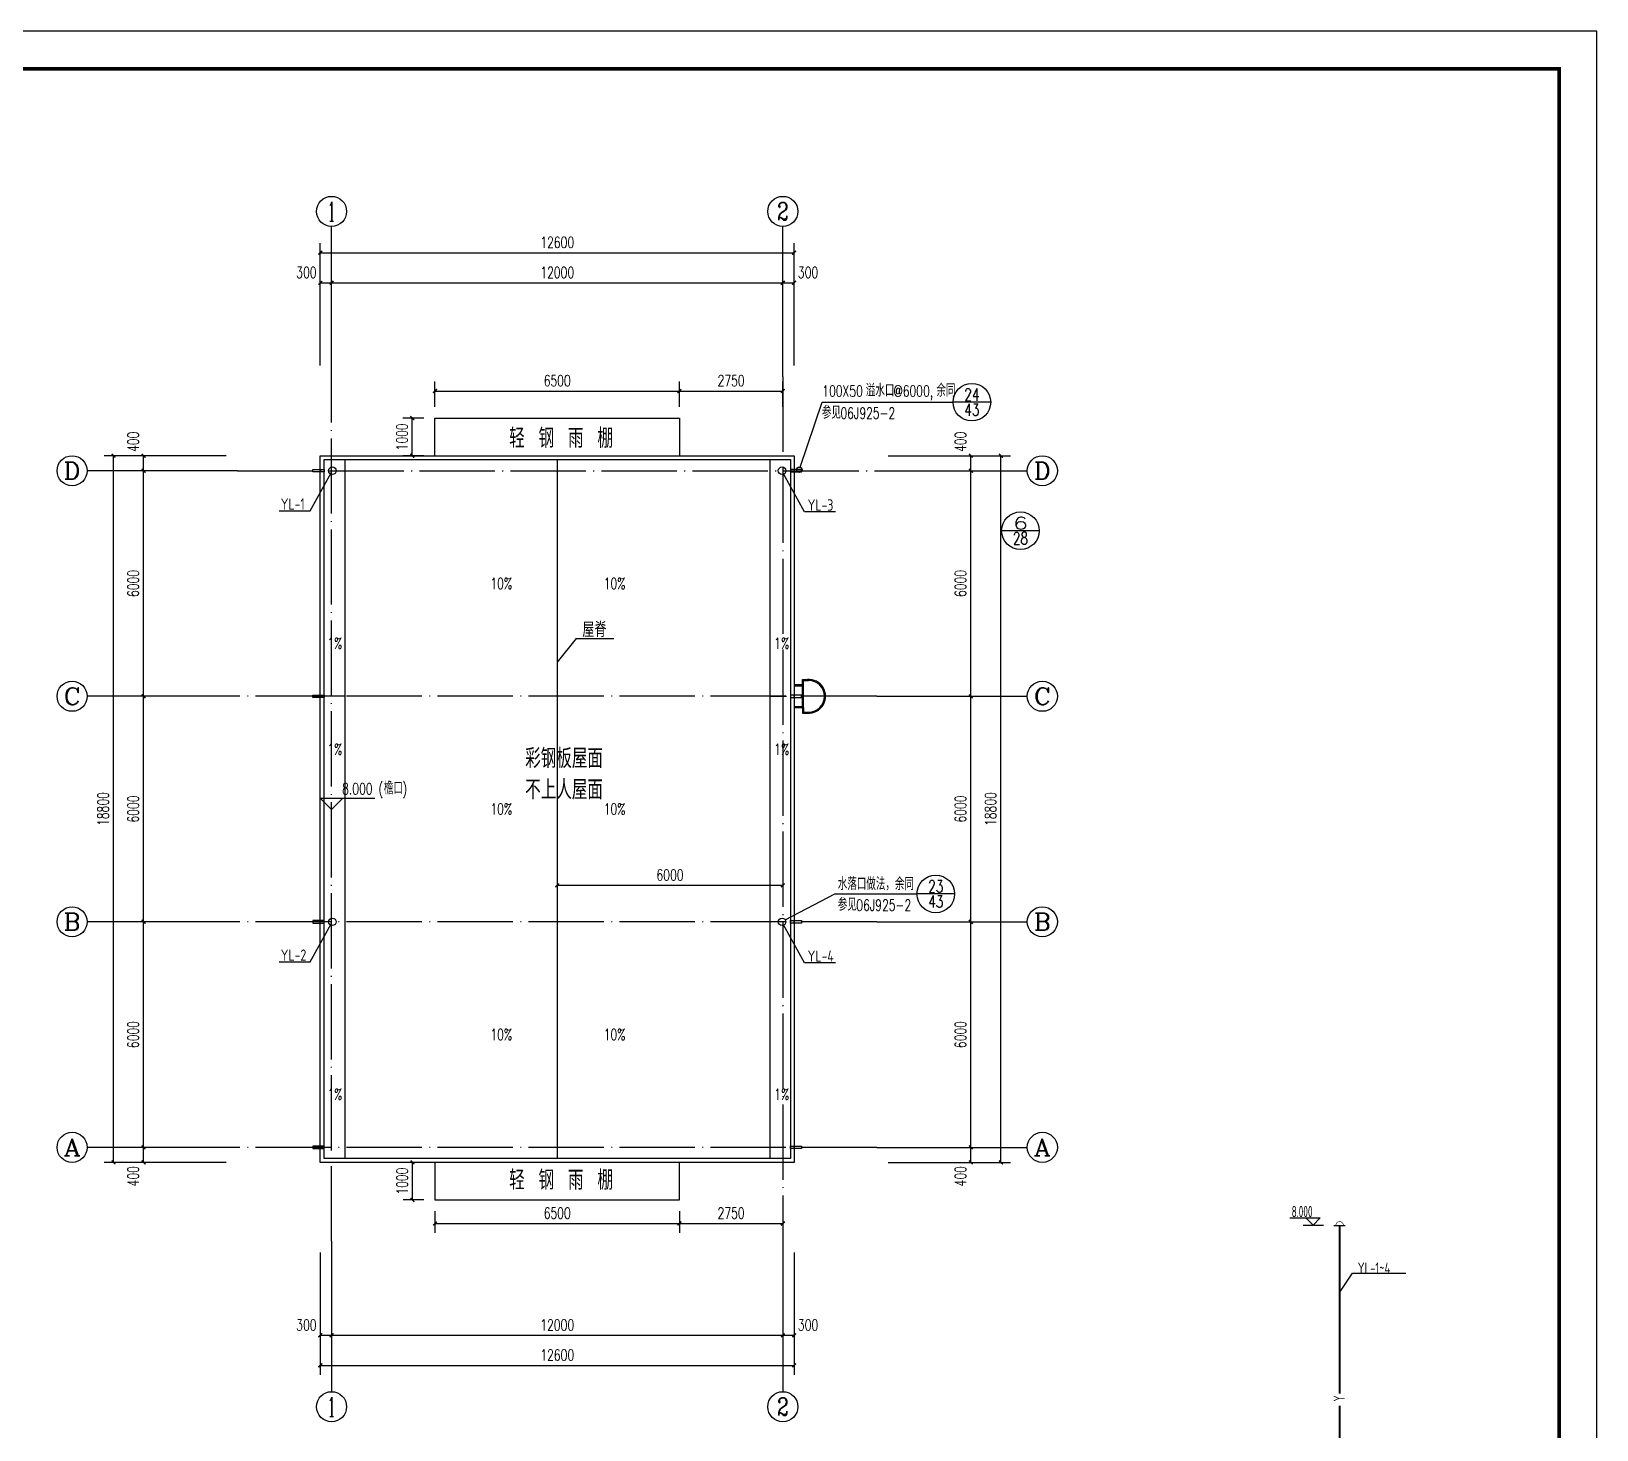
# Model space of a CAD drawing. Extents: x 4930511 to 5014611, y -422737 to -321054.
# Drawn here: x 4972984 to 5014611, y -400540 to -363337 of the extents above; entities that cross this region are included whole.
import ezdxf
from ezdxf.enums import TextEntityAlignment as Align

# ---------------------------------------------------------------- set-up
doc = ezdxf.new("R2010")
doc.units = 0
doc.header["$LTSCALE"] = 1000
doc.header["$MEASUREMENT"] = 0
doc.linetypes.add('DOTE', pattern=[2.42, 2, -0.2, 0.02, -0.2])
doc.layers.get('0').update_dxf_attribs({"linetype": 'CONTINUOUS'})
doc.layers.get('Defpoints').update_dxf_attribs({"linetype": 'CONTINUOUS'})
doc.layers.add('_0', color=7, linetype='CONTINUOUS', lineweight=25)
for name, color, linetype in [('AXIS', 3, 'CONTINUOUS'), ('AXIS_TEXT', 7, 'CONTINUOUS'), ('DIM_ELEV', 3, 'CONTINUOUS'), ('DIM_IDEN', 3, 'CONTINUOUS'), ('DIM_SYMB', 3, 'CONTINUOUS'), ('DOTE', 252, 'CONTINUOUS'), ('PUB_DIM', 3, 'CONTINUOUS'), ('PUB_TEXT', 7, 'CONTINUOUS'), ('PUB_TITLE', 4, 'CONTINUOUS'), ('TEXT_给水', 7, 'CONTINUOUS'), ('TWT_ELEV', 3, 'CONTINUOUS'), ('VPIPE-雨水', 4, 'CONTINUOUS'), ('尺寸标注', 74, 'CONTINUOUS'), ('说明文本', 54, 'CONTINUOUS'), ('雨水管', 5, 'CONTINUOUS')]:
    doc.layers.add(name, color=color, linetype=linetype)
doc.styles.add('_HZTXT', font='txt.shx', dxfattribs={"width": 0.8, "bigfont": 'HZTXT.shx'})
doc.styles.add('_TCH_AXIS', font='COMPLEX', dxfattribs={"bigfont": 'GBCBIG'})
doc.styles.add('_TCH_DIM', font='SIMPLEX', dxfattribs={"bigfont": 'GBCBIG'})
doc.styles.add('_TCH_DIM_T3', font='SIMPLEX', dxfattribs={"width": 0.705882, "bigfont": 'GBCBIG'})
doc.styles.add('_TCH_LABEL', font='COMPLEX', dxfattribs={"bigfont": 'GBCBIG'})
doc.styles.add('COMPLEX', font='COMPLEX')
doc.styles.add('SCEI', font='sceie.shx', dxfattribs={"width": 0.8, "bigfont": 'sceic.shx'})
doc.styles.add('sceie', font='sceie.shx', dxfattribs={"width": 0.7, "bigfont": 'sceic.shx'})
doc.styles.add('样式 1', font='sceie.shx', dxfattribs={"width": 0.75, "bigfont": 'sceic.shx'})
doc.dimstyles.new('_TCH_ARCH&&100', dxfattribs={"dimtxt": 297.5, "dimasz": 100, "dimexe": 250, "dimexo": 300, "dimgap": 126.25, "dimtad": 1, "dimdec": 0, "dimzin": 0, "dimdsep": 46, "dimtxsty": '_TCH_DIM_T3', "dimblk": 'ARCHTICK', "dimcen": 0.09, "dimclrt": 7, "dimazin": 2, "dimtfac": 1, "dimtdec": 0, "dimtix": 1, "dimtmove": 2, "dimatfit": 3, "dimfxl": 0, "dimtolj": 1, "dimtzin": 0, "dimarcsym": 0})

# ---------------------------------------------------------------- blocks, each defined once
blk = doc.blocks.new('_AXISO')
blk.add_circle((0, 0), 0.5)
at = {"layer": 'AXIS_TEXT', "style": 'COMPLEX', "width": 1.041667}
blk.add_attdef('A', text='', height=0.56, dxfattribs=at).set_placement((-0.25, -0.28), (0.25, -0.28), align=Align.FIT)
blk = doc.blocks.new('_ArchTick')
at = {"color": 0, "linetype": 'ByBlock', "const_width": 0.4}
blk.add_lwpolyline([(-0.5, -0.5), (0.5, 0.5)], dxfattribs=at)
blk = doc.blocks.new('*D414')
at = {"layer": 'Defpoints', "color": 0}
for p in [(4986969, -385235), (4992969, -385235), (4992969, -386057)]:
    blk.add_point(p, dxfattribs=at)
at = {"layer": 'PUB_DIM', "color": 0, "lineweight": -2}
for p, q in [((4986969, -385535), (4986969, -386307)), ((4992969, -385535), (4992969, -386307)), ((4986969, -386057), (4992969, -386057))]:
    blk.add_line(p, q, dxfattribs=at)
at = {"layer": 'PUB_DIM', "color": 0, "lineweight": -2, "xscale": 100, "yscale": 100, "zscale": 100, "rotation": 180}
blk.add_blockref('_ArchTick', (4986969, -386057), dxfattribs=at)
at = {"layer": 'PUB_DIM', "color": 0, "lineweight": -2, "xscale": 100, "yscale": 100, "zscale": 100}
blk.add_blockref('_ArchTick', (4992969, -386057), dxfattribs=at)
at = {"layer": 'PUB_DIM', "color": 7, "insert": (4989969, -385782), "char_height": 297.5, "attachment_point": 5, "style": '_TCH_DIM_T3'}
blk.add_mtext('\\A1;6000', dxfattribs=at)
blk = doc.blocks.new('*D415')
at = {"layer": 'Defpoints', "color": 0}
for p in [(4983719, -394428), (4990219, -394428), (4990219, -395053)]:
    blk.add_point(p, dxfattribs=at)
at = {"layer": 'PUB_DIM', "color": 0, "lineweight": -2}
for p, q in [((4983719, -394728), (4983719, -395303)), ((4990219, -394728), (4990219, -395303)), ((4983719, -395053), (4990219, -395053))]:
    blk.add_line(p, q, dxfattribs=at)
at = {"layer": 'PUB_DIM', "color": 0, "lineweight": -2, "xscale": 100, "yscale": 100, "zscale": 100, "rotation": 180}
blk.add_blockref('_ArchTick', (4983719, -395053), dxfattribs=at)
at = {"layer": 'PUB_DIM', "color": 0, "lineweight": -2, "xscale": 100, "yscale": 100, "zscale": 100}
blk.add_blockref('_ArchTick', (4990219, -395053), dxfattribs=at)
at = {"layer": 'PUB_DIM', "color": 7, "insert": (4986969, -394778), "char_height": 297.5, "attachment_point": 5, "style": '_TCH_DIM_T3'}
blk.add_mtext('\\A1;6500', dxfattribs=at)
blk = doc.blocks.new('*D416')
at = {"layer": 'Defpoints', "color": 0}
for p in [(4990219, -394428), (4992969, -394428), (4992969, -395053)]:
    blk.add_point(p, dxfattribs=at)
at = {"layer": 'PUB_DIM', "color": 0, "lineweight": -2}
for p, q in [((4990219, -394728), (4990219, -395303)), ((4992969, -394728), (4992969, -395303)), ((4990219, -395053), (4992969, -395053))]:
    blk.add_line(p, q, dxfattribs=at)
at = {"layer": 'PUB_DIM', "color": 0, "lineweight": -2, "xscale": 100, "yscale": 100, "zscale": 100, "rotation": 180}
blk.add_blockref('_ArchTick', (4990219, -395053), dxfattribs=at)
at = {"layer": 'PUB_DIM', "color": 0, "lineweight": -2, "xscale": 100, "yscale": 100, "zscale": 100}
blk.add_blockref('_ArchTick', (4992969, -395053), dxfattribs=at)
at = {"layer": 'PUB_DIM', "color": 7, "insert": (4991594, -394778), "char_height": 297.5, "attachment_point": 5, "style": '_TCH_DIM_T3'}
blk.add_mtext('\\A1;2750', dxfattribs=at)
blk = doc.blocks.new('*D417')
at = {"layer": 'Defpoints', "color": 0}
for p in [(4983120, -393428), (4983719, -393428), (4983719, -394428)]:
    blk.add_point(p, dxfattribs=at)
at = {"layer": 'PUB_DIM', "color": 0, "lineweight": -2}
for p, q in [((4983419, -393428), (4982870, -393428)), ((4983120, -394428), (4983120, -393428)), ((4983419, -394428), (4982870, -394428))]:
    blk.add_line(p, q, dxfattribs=at)
at = {"layer": 'PUB_DIM', "color": 0, "lineweight": -2, "xscale": 100, "yscale": 100, "zscale": 100}
for p, rotation in [((4983120, -393428), 90), ((4983120, -394428), 270)]:
    blk.add_blockref('_ArchTick', p, dxfattribs=dict(at, rotation=rotation))
at = {"layer": 'PUB_DIM', "color": 7, "insert": (4982845, -393928), "char_height": 297.5, "attachment_point": 5, "rotation": 90, "style": '_TCH_DIM_T3'}
blk.add_mtext('\\A1;1000', dxfattribs=at)
blk = doc.blocks.new('*D418')
at = {"layer": 'Defpoints', "color": 0}
for p in [(4990219, -372907), (4983719, -373628), (4990219, -373628)]:
    blk.add_point(p, dxfattribs=at)
at = {"layer": 'PUB_DIM', "color": 0, "lineweight": -2}
for p, q in [((4983719, -373328), (4983719, -372657)), ((4983719, -372907), (4990219, -372907)), ((4990219, -373328), (4990219, -372657))]:
    blk.add_line(p, q, dxfattribs=at)
at = {"layer": 'PUB_DIM', "color": 0, "lineweight": -2, "xscale": 100, "yscale": 100, "zscale": 100, "rotation": 180}
blk.add_blockref('_ArchTick', (4983719, -372907), dxfattribs=at)
at = {"layer": 'PUB_DIM', "color": 0, "lineweight": -2, "xscale": 100, "yscale": 100, "zscale": 100}
blk.add_blockref('_ArchTick', (4990219, -372907), dxfattribs=at)
at = {"layer": 'PUB_DIM', "color": 7, "insert": (4986969, -372632), "char_height": 297.5, "attachment_point": 5, "style": '_TCH_DIM_T3'}
blk.add_mtext('\\A1;6500', dxfattribs=at)
blk = doc.blocks.new('*D419')
at = {"layer": 'Defpoints', "color": 0}
for p in [(4992969, -372907), (4990219, -373628), (4992969, -373628)]:
    blk.add_point(p, dxfattribs=at)
at = {"layer": 'PUB_DIM', "color": 0, "lineweight": -2}
for p, q in [((4990219, -373328), (4990219, -372657)), ((4990219, -372907), (4992969, -372907)), ((4992969, -373328), (4992969, -372657))]:
    blk.add_line(p, q, dxfattribs=at)
at = {"layer": 'PUB_DIM', "color": 0, "lineweight": -2, "xscale": 100, "yscale": 100, "zscale": 100, "rotation": 180}
blk.add_blockref('_ArchTick', (4990219, -372907), dxfattribs=at)
at = {"layer": 'PUB_DIM', "color": 0, "lineweight": -2, "xscale": 100, "yscale": 100, "zscale": 100}
blk.add_blockref('_ArchTick', (4992969, -372907), dxfattribs=at)
at = {"layer": 'PUB_DIM', "color": 7, "insert": (4991594, -372632), "char_height": 297.5, "attachment_point": 5, "style": '_TCH_DIM_T3'}
blk.add_mtext('\\A1;2750', dxfattribs=at)
blk = doc.blocks.new('*D420')
at = {"layer": 'Defpoints', "color": 0}
for p in [(4983116, -373628), (4983719, -373628), (4983719, -374628)]:
    blk.add_point(p, dxfattribs=at)
at = {"layer": 'PUB_DIM', "color": 0, "lineweight": -2}
for p, q in [((4983419, -373628), (4982866, -373628)), ((4983116, -374628), (4983116, -373628)), ((4983419, -374628), (4982866, -374628))]:
    blk.add_line(p, q, dxfattribs=at)
at = {"layer": 'PUB_DIM', "color": 0, "lineweight": -2, "xscale": 100, "yscale": 100, "zscale": 100}
for p, rotation in [((4983116, -373628), 90), ((4983116, -374628), 270)]:
    blk.add_blockref('_ArchTick', p, dxfattribs=dict(at, rotation=rotation))
at = {"layer": 'PUB_DIM', "color": 7, "insert": (4982841, -374128), "char_height": 297.5, "attachment_point": 5, "rotation": 90, "style": '_TCH_DIM_T3'}
blk.add_mtext('\\A1;1000', dxfattribs=at)
blk = doc.blocks.new('*D457')
at = {"layer": 'AXIS', "color": 0, "lineweight": -2}
for p, q in [((4978169, -393028), (4975719, -393028)), ((4975969, -393428), (4975969, -393028)), ((4978169, -393428), (4975719, -393428))]:
    blk.add_line(p, q, dxfattribs=at)
at = {"layer": 'Defpoints', "color": 0}
for p in [(4975969, -393028), (4978469, -393028), (4978469, -393428)]:
    blk.add_point(p, dxfattribs=at)
at = {"layer": 'AXIS', "color": 0, "lineweight": -2, "xscale": 100, "yscale": 100, "zscale": 100}
for p, rotation in [((4975969, -393028), 90), ((4975969, -393428), 270)]:
    blk.add_blockref('_ArchTick', p, dxfattribs=dict(at, rotation=rotation))
at = {"layer": 'AXIS', "color": 7, "insert": (4975694, -393798), "char_height": 297.5, "attachment_point": 5, "rotation": 90, "style": '_TCH_DIM_T3'}
blk.add_mtext('\\A1;400', dxfattribs=at)
blk = doc.blocks.new('*D458')
at = {"layer": 'AXIS', "color": 0, "lineweight": -2}
for p, q in [((4978169, -387028), (4975719, -387028)), ((4975969, -393028), (4975969, -387028)), ((4978169, -393028), (4975719, -393028))]:
    blk.add_line(p, q, dxfattribs=at)
at = {"layer": 'Defpoints', "color": 0}
for p in [(4975969, -387028), (4978469, -387028), (4978469, -393028)]:
    blk.add_point(p, dxfattribs=at)
at = {"layer": 'AXIS', "color": 0, "lineweight": -2, "xscale": 100, "yscale": 100, "zscale": 100}
for p, rotation in [((4975969, -387028), 90), ((4975969, -393028), 270)]:
    blk.add_blockref('_ArchTick', p, dxfattribs=dict(at, rotation=rotation))
at = {"layer": 'AXIS', "color": 7, "insert": (4975694, -390028), "char_height": 297.5, "attachment_point": 5, "rotation": 90, "style": '_TCH_DIM_T3'}
blk.add_mtext('\\A1;6000', dxfattribs=at)
blk = doc.blocks.new('*D459')
at = {"layer": 'AXIS', "color": 0, "lineweight": -2}
for p, q in [((4978169, -381028), (4975719, -381028)), ((4975969, -387028), (4975969, -381028)), ((4978169, -387028), (4975719, -387028))]:
    blk.add_line(p, q, dxfattribs=at)
at = {"layer": 'Defpoints', "color": 0}
for p in [(4975969, -381028), (4978469, -381028), (4978469, -387028)]:
    blk.add_point(p, dxfattribs=at)
at = {"layer": 'AXIS', "color": 0, "lineweight": -2, "xscale": 100, "yscale": 100, "zscale": 100}
for p, rotation in [((4975969, -381028), 90), ((4975969, -387028), 270)]:
    blk.add_blockref('_ArchTick', p, dxfattribs=dict(at, rotation=rotation))
at = {"layer": 'AXIS', "color": 7, "insert": (4975694, -384028), "char_height": 297.5, "attachment_point": 5, "rotation": 90, "style": '_TCH_DIM_T3'}
blk.add_mtext('\\A1;6000', dxfattribs=at)
blk = doc.blocks.new('*D460')
at = {"layer": 'AXIS', "color": 0, "lineweight": -2}
for p, q in [((4978169, -375028), (4975719, -375028)), ((4975969, -381028), (4975969, -375028)), ((4978169, -381028), (4975719, -381028))]:
    blk.add_line(p, q, dxfattribs=at)
at = {"layer": 'Defpoints', "color": 0}
for p in [(4975969, -375028), (4978469, -375028), (4978469, -381028)]:
    blk.add_point(p, dxfattribs=at)
at = {"layer": 'AXIS', "color": 0, "lineweight": -2, "xscale": 100, "yscale": 100, "zscale": 100}
for p, rotation in [((4975969, -375028), 90), ((4975969, -381028), 270)]:
    blk.add_blockref('_ArchTick', p, dxfattribs=dict(at, rotation=rotation))
at = {"layer": 'AXIS', "color": 7, "insert": (4975694, -378028), "char_height": 297.5, "attachment_point": 5, "rotation": 90, "style": '_TCH_DIM_T3'}
blk.add_mtext('\\A1;6000', dxfattribs=at)
blk = doc.blocks.new('*D461')
at = {"layer": 'AXIS', "color": 0, "lineweight": -2}
for p, q in [((4978169, -374628), (4975719, -374628)), ((4975969, -375028), (4975969, -374628)), ((4978169, -375028), (4975719, -375028))]:
    blk.add_line(p, q, dxfattribs=at)
at = {"layer": 'Defpoints', "color": 0}
for p in [(4975969, -374628), (4978469, -374628), (4978469, -375028)]:
    blk.add_point(p, dxfattribs=at)
at = {"layer": 'AXIS', "color": 0, "lineweight": -2, "xscale": 100, "yscale": 100, "zscale": 100}
for p, rotation in [((4975969, -374628), 90), ((4975969, -375028), 270)]:
    blk.add_blockref('_ArchTick', p, dxfattribs=dict(at, rotation=rotation))
at = {"layer": 'AXIS', "color": 7, "insert": (4975694, -374258), "char_height": 297.5, "attachment_point": 5, "rotation": 90, "style": '_TCH_DIM_T3'}
blk.add_mtext('\\A1;400', dxfattribs=at)
blk = doc.blocks.new('*D462')
at = {"layer": 'AXIS', "color": 0, "lineweight": -2}
for p, q in [((4978169, -374628), (4974919, -374628)), ((4975169, -393428), (4975169, -374628)), ((4978169, -393428), (4974919, -393428))]:
    blk.add_line(p, q, dxfattribs=at)
at = {"layer": 'Defpoints', "color": 0}
for p in [(4975169, -374628), (4978469, -374628), (4978469, -393428)]:
    blk.add_point(p, dxfattribs=at)
at = {"layer": 'AXIS', "color": 0, "lineweight": -2, "xscale": 100, "yscale": 100, "zscale": 100}
for p, rotation in [((4975169, -374628), 90), ((4975169, -393428), 270)]:
    blk.add_blockref('_ArchTick', p, dxfattribs=dict(at, rotation=rotation))
at = {"layer": 'AXIS', "color": 7, "insert": (4974894, -384028), "char_height": 297.5, "attachment_point": 5, "rotation": 90, "style": '_TCH_DIM_T3'}
blk.add_mtext('\\A1;18800', dxfattribs=at)
blk = doc.blocks.new('*D463')
at = {"layer": 'AXIS', "color": 0, "lineweight": -2}
for p, q in [((4995769, -393028), (4998219, -393028)), ((4997969, -393428), (4997969, -393028)), ((4995769, -393428), (4998219, -393428))]:
    blk.add_line(p, q, dxfattribs=at)
at = {"layer": 'Defpoints', "color": 0}
for p in [(4995469, -393028), (4997969, -393028), (4995469, -393428)]:
    blk.add_point(p, dxfattribs=at)
at = {"layer": 'AXIS', "color": 0, "lineweight": -2, "xscale": 100, "yscale": 100, "zscale": 100}
for p, rotation in [((4997969, -393028), 90), ((4997969, -393428), 270)]:
    blk.add_blockref('_ArchTick', p, dxfattribs=dict(at, rotation=rotation))
at = {"layer": 'AXIS', "color": 7, "insert": (4997694, -393798), "char_height": 297.5, "attachment_point": 5, "rotation": 90, "style": '_TCH_DIM_T3'}
blk.add_mtext('\\A1;400', dxfattribs=at)
blk = doc.blocks.new('*D464')
at = {"layer": 'AXIS', "color": 0, "lineweight": -2}
for p, q in [((4995769, -387028), (4998219, -387028)), ((4997969, -393028), (4997969, -387028)), ((4995769, -393028), (4998219, -393028))]:
    blk.add_line(p, q, dxfattribs=at)
at = {"layer": 'Defpoints', "color": 0}
for p in [(4995469, -387028), (4997969, -387028), (4995469, -393028)]:
    blk.add_point(p, dxfattribs=at)
at = {"layer": 'AXIS', "color": 0, "lineweight": -2, "xscale": 100, "yscale": 100, "zscale": 100}
for p, rotation in [((4997969, -387028), 90), ((4997969, -393028), 270)]:
    blk.add_blockref('_ArchTick', p, dxfattribs=dict(at, rotation=rotation))
at = {"layer": 'AXIS', "color": 7, "insert": (4997694, -390028), "char_height": 297.5, "attachment_point": 5, "rotation": 90, "style": '_TCH_DIM_T3'}
blk.add_mtext('\\A1;6000', dxfattribs=at)
blk = doc.blocks.new('*D465')
at = {"layer": 'AXIS', "color": 0, "lineweight": -2}
for p, q in [((4995769, -381028), (4998219, -381028)), ((4997969, -387028), (4997969, -381028)), ((4995769, -387028), (4998219, -387028))]:
    blk.add_line(p, q, dxfattribs=at)
at = {"layer": 'Defpoints', "color": 0}
for p in [(4995469, -381028), (4997969, -381028), (4995469, -387028)]:
    blk.add_point(p, dxfattribs=at)
at = {"layer": 'AXIS', "color": 0, "lineweight": -2, "xscale": 100, "yscale": 100, "zscale": 100}
for p, rotation in [((4997969, -381028), 90), ((4997969, -387028), 270)]:
    blk.add_blockref('_ArchTick', p, dxfattribs=dict(at, rotation=rotation))
at = {"layer": 'AXIS', "color": 7, "insert": (4997694, -384028), "char_height": 297.5, "attachment_point": 5, "rotation": 90, "style": '_TCH_DIM_T3'}
blk.add_mtext('\\A1;6000', dxfattribs=at)
blk = doc.blocks.new('*D466')
at = {"layer": 'AXIS', "color": 0, "lineweight": -2}
for p, q in [((4995769, -375028), (4998219, -375028)), ((4997969, -381028), (4997969, -375028)), ((4995769, -381028), (4998219, -381028))]:
    blk.add_line(p, q, dxfattribs=at)
at = {"layer": 'Defpoints', "color": 0}
for p in [(4995469, -375028), (4997969, -375028), (4995469, -381028)]:
    blk.add_point(p, dxfattribs=at)
at = {"layer": 'AXIS', "color": 0, "lineweight": -2, "xscale": 100, "yscale": 100, "zscale": 100}
for p, rotation in [((4997969, -375028), 90), ((4997969, -381028), 270)]:
    blk.add_blockref('_ArchTick', p, dxfattribs=dict(at, rotation=rotation))
at = {"layer": 'AXIS', "color": 7, "insert": (4997694, -378028), "char_height": 297.5, "attachment_point": 5, "rotation": 90, "style": '_TCH_DIM_T3'}
blk.add_mtext('\\A1;6000', dxfattribs=at)
blk = doc.blocks.new('*D467')
at = {"layer": 'AXIS', "color": 0, "lineweight": -2}
for p, q in [((4995769, -374628), (4998219, -374628)), ((4997969, -375028), (4997969, -374628)), ((4995769, -375028), (4998219, -375028))]:
    blk.add_line(p, q, dxfattribs=at)
at = {"layer": 'Defpoints', "color": 0}
for p in [(4995469, -374628), (4997969, -374628), (4995469, -375028)]:
    blk.add_point(p, dxfattribs=at)
at = {"layer": 'AXIS', "color": 0, "lineweight": -2, "xscale": 100, "yscale": 100, "zscale": 100}
for p, rotation in [((4997969, -374628), 90), ((4997969, -375028), 270)]:
    blk.add_blockref('_ArchTick', p, dxfattribs=dict(at, rotation=rotation))
at = {"layer": 'AXIS', "color": 7, "insert": (4997694, -374258), "char_height": 297.5, "attachment_point": 5, "rotation": 90, "style": '_TCH_DIM_T3'}
blk.add_mtext('\\A1;400', dxfattribs=at)
blk = doc.blocks.new('*D468')
at = {"layer": 'AXIS', "color": 0, "lineweight": -2}
for p, q in [((4995769, -374628), (4999019, -374628)), ((4998769, -393428), (4998769, -374628)), ((4995769, -393428), (4999019, -393428))]:
    blk.add_line(p, q, dxfattribs=at)
at = {"layer": 'Defpoints', "color": 0}
for p in [(4995469, -374628), (4998769, -374628), (4995469, -393428)]:
    blk.add_point(p, dxfattribs=at)
at = {"layer": 'AXIS', "color": 0, "lineweight": -2, "xscale": 100, "yscale": 100, "zscale": 100}
for p, rotation in [((4998769, -374628), 90), ((4998769, -393428), 270)]:
    blk.add_blockref('_ArchTick', p, dxfattribs=dict(at, rotation=rotation))
at = {"layer": 'AXIS', "color": 7, "insert": (4998494, -384028), "char_height": 297.5, "attachment_point": 5, "rotation": 90, "style": '_TCH_DIM_T3'}
blk.add_mtext('\\A1;18800', dxfattribs=at)
blk = doc.blocks.new('*D469')
at = {"layer": 'AXIS', "color": 0, "lineweight": -2}
for p, q in [((4980669, -372228), (4980669, -369778)), ((4980669, -370028), (4980969, -370028)), ((4980969, -372228), (4980969, -369778))]:
    blk.add_line(p, q, dxfattribs=at)
at = {"layer": 'Defpoints', "color": 0}
for p in [(4980969, -370028), (4980669, -372528), (4980969, -372528)]:
    blk.add_point(p, dxfattribs=at)
at = {"layer": 'AXIS', "color": 0, "lineweight": -2, "xscale": 100, "yscale": 100, "zscale": 100, "rotation": 180}
blk.add_blockref('_ArchTick', (4980669, -370028), dxfattribs=at)
at = {"layer": 'AXIS', "color": 0, "lineweight": -2, "xscale": 100, "yscale": 100, "zscale": 100}
blk.add_blockref('_ArchTick', (4980969, -370028), dxfattribs=at)
at = {"layer": 'AXIS', "color": 7, "insert": (4980299, -369753), "char_height": 297.5, "attachment_point": 5, "style": '_TCH_DIM_T3'}
blk.add_mtext('\\A1;300', dxfattribs=at)
blk = doc.blocks.new('*D470')
at = {"layer": 'AXIS', "color": 0, "lineweight": -2}
for p, q in [((4980969, -372228), (4980969, -369778)), ((4980969, -370028), (4992969, -370028)), ((4992969, -372228), (4992969, -369778))]:
    blk.add_line(p, q, dxfattribs=at)
at = {"layer": 'Defpoints', "color": 0}
for p in [(4992969, -370028), (4980969, -372528), (4992969, -372528)]:
    blk.add_point(p, dxfattribs=at)
at = {"layer": 'AXIS', "color": 0, "lineweight": -2, "xscale": 100, "yscale": 100, "zscale": 100, "rotation": 180}
blk.add_blockref('_ArchTick', (4980969, -370028), dxfattribs=at)
at = {"layer": 'AXIS', "color": 0, "lineweight": -2, "xscale": 100, "yscale": 100, "zscale": 100}
blk.add_blockref('_ArchTick', (4992969, -370028), dxfattribs=at)
at = {"layer": 'AXIS', "color": 7, "insert": (4986969, -369753), "char_height": 297.5, "attachment_point": 5, "style": '_TCH_DIM_T3'}
blk.add_mtext('\\A1;12000', dxfattribs=at)
blk = doc.blocks.new('*D471')
at = {"layer": 'AXIS', "color": 0, "lineweight": -2}
for p, q in [((4992969, -372228), (4992969, -369778)), ((4992969, -370028), (4993269, -370028)), ((4993269, -372228), (4993269, -369778))]:
    blk.add_line(p, q, dxfattribs=at)
at = {"layer": 'Defpoints', "color": 0}
for p in [(4993269, -370028), (4992969, -372528), (4993269, -372528)]:
    blk.add_point(p, dxfattribs=at)
at = {"layer": 'AXIS', "color": 0, "lineweight": -2, "xscale": 100, "yscale": 100, "zscale": 100, "rotation": 180}
blk.add_blockref('_ArchTick', (4992969, -370028), dxfattribs=at)
at = {"layer": 'AXIS', "color": 0, "lineweight": -2, "xscale": 100, "yscale": 100, "zscale": 100}
blk.add_blockref('_ArchTick', (4993269, -370028), dxfattribs=at)
at = {"layer": 'AXIS', "color": 7, "insert": (4993639, -369753), "char_height": 297.5, "attachment_point": 5, "style": '_TCH_DIM_T3'}
blk.add_mtext('\\A1;300', dxfattribs=at)
blk = doc.blocks.new('*D472')
at = {"layer": 'AXIS', "color": 0, "lineweight": -2}
for p, q in [((4980669, -372228), (4980669, -368978)), ((4980669, -369228), (4993269, -369228)), ((4993269, -372228), (4993269, -368978))]:
    blk.add_line(p, q, dxfattribs=at)
at = {"layer": 'Defpoints', "color": 0}
for p in [(4993269, -369228), (4980669, -372528), (4993269, -372528)]:
    blk.add_point(p, dxfattribs=at)
at = {"layer": 'AXIS', "color": 0, "lineweight": -2, "xscale": 100, "yscale": 100, "zscale": 100, "rotation": 180}
blk.add_blockref('_ArchTick', (4980669, -369228), dxfattribs=at)
at = {"layer": 'AXIS', "color": 0, "lineweight": -2, "xscale": 100, "yscale": 100, "zscale": 100}
blk.add_blockref('_ArchTick', (4993269, -369228), dxfattribs=at)
at = {"layer": 'AXIS', "color": 7, "insert": (4986969, -368953), "char_height": 297.5, "attachment_point": 5, "style": '_TCH_DIM_T3'}
blk.add_mtext('\\A1;12600', dxfattribs=at)
blk = doc.blocks.new('*D473')
at = {"layer": 'AXIS', "color": 0, "lineweight": -2}
for p, q in [((4980669, -395828), (4980669, -398278)), ((4980969, -395828), (4980969, -398278)), ((4980669, -398028), (4980969, -398028))]:
    blk.add_line(p, q, dxfattribs=at)
at = {"layer": 'Defpoints', "color": 0}
for p in [(4980669, -395528), (4980969, -395528), (4980969, -398028)]:
    blk.add_point(p, dxfattribs=at)
at = {"layer": 'AXIS', "color": 0, "lineweight": -2, "xscale": 100, "yscale": 100, "zscale": 100, "rotation": 180}
blk.add_blockref('_ArchTick', (4980669, -398028), dxfattribs=at)
at = {"layer": 'AXIS', "color": 0, "lineweight": -2, "xscale": 100, "yscale": 100, "zscale": 100}
blk.add_blockref('_ArchTick', (4980969, -398028), dxfattribs=at)
at = {"layer": 'AXIS', "color": 7, "insert": (4980299, -397753), "char_height": 297.5, "attachment_point": 5, "style": '_TCH_DIM_T3'}
blk.add_mtext('\\A1;300', dxfattribs=at)
blk = doc.blocks.new('*D474')
at = {"layer": 'AXIS', "color": 0, "lineweight": -2}
for p, q in [((4980969, -395828), (4980969, -398278)), ((4992969, -395828), (4992969, -398278)), ((4980969, -398028), (4992969, -398028))]:
    blk.add_line(p, q, dxfattribs=at)
at = {"layer": 'Defpoints', "color": 0}
for p in [(4980969, -395528), (4992969, -395528), (4992969, -398028)]:
    blk.add_point(p, dxfattribs=at)
at = {"layer": 'AXIS', "color": 0, "lineweight": -2, "xscale": 100, "yscale": 100, "zscale": 100, "rotation": 180}
blk.add_blockref('_ArchTick', (4980969, -398028), dxfattribs=at)
at = {"layer": 'AXIS', "color": 0, "lineweight": -2, "xscale": 100, "yscale": 100, "zscale": 100}
blk.add_blockref('_ArchTick', (4992969, -398028), dxfattribs=at)
at = {"layer": 'AXIS', "color": 7, "insert": (4986969, -397753), "char_height": 297.5, "attachment_point": 5, "style": '_TCH_DIM_T3'}
blk.add_mtext('\\A1;12000', dxfattribs=at)
blk = doc.blocks.new('*D475')
at = {"layer": 'AXIS', "color": 0, "lineweight": -2}
for p, q in [((4992969, -395828), (4992969, -398278)), ((4993269, -395828), (4993269, -398278)), ((4992969, -398028), (4993269, -398028))]:
    blk.add_line(p, q, dxfattribs=at)
at = {"layer": 'Defpoints', "color": 0}
for p in [(4992969, -395528), (4993269, -395528), (4993269, -398028)]:
    blk.add_point(p, dxfattribs=at)
at = {"layer": 'AXIS', "color": 0, "lineweight": -2, "xscale": 100, "yscale": 100, "zscale": 100, "rotation": 180}
blk.add_blockref('_ArchTick', (4992969, -398028), dxfattribs=at)
at = {"layer": 'AXIS', "color": 0, "lineweight": -2, "xscale": 100, "yscale": 100, "zscale": 100}
blk.add_blockref('_ArchTick', (4993269, -398028), dxfattribs=at)
at = {"layer": 'AXIS', "color": 7, "insert": (4993639, -397753), "char_height": 297.5, "attachment_point": 5, "style": '_TCH_DIM_T3'}
blk.add_mtext('\\A1;300', dxfattribs=at)
blk = doc.blocks.new('*D476')
at = {"layer": 'AXIS', "color": 0, "lineweight": -2}
for p, q in [((4980669, -395828), (4980669, -399078)), ((4993269, -395828), (4993269, -399078)), ((4980669, -398828), (4993269, -398828))]:
    blk.add_line(p, q, dxfattribs=at)
at = {"layer": 'Defpoints', "color": 0}
for p in [(4980669, -395528), (4993269, -395528), (4993269, -398828)]:
    blk.add_point(p, dxfattribs=at)
at = {"layer": 'AXIS', "color": 0, "lineweight": -2, "xscale": 100, "yscale": 100, "zscale": 100, "rotation": 180}
blk.add_blockref('_ArchTick', (4980669, -398828), dxfattribs=at)
at = {"layer": 'AXIS', "color": 0, "lineweight": -2, "xscale": 100, "yscale": 100, "zscale": 100}
blk.add_blockref('_ArchTick', (4993269, -398828), dxfattribs=at)
at = {"layer": 'AXIS', "color": 7, "insert": (4986969, -398553), "char_height": 297.5, "attachment_point": 5, "style": '_TCH_DIM_T3'}
blk.add_mtext('\\A1;12600', dxfattribs=at)

msp = doc.modelspace()

# ---------------------------------------------------------------- linework, layer by layer
for p, q in [((4993489.2, -380579.2), (4993669.2, -380579.2)), ((4993489.2, -380728.2), (4993489.2, -380579.2)), ((4993519.2, -380608.2), (4993654.4, -380608.2)), ((4993519.2, -380728.2), (4993519.2, -380608.2)), ((4993489.2, -381328.2), (4993489.2, -381477.2)), ((4993489.2, -381477.2), (4993669.2, -381477.2)), ((4993519.2, -381328.2), (4993519.2, -381448.2)), ((4993519.2, -381448.2), (4993654.4, -381448.2))]:
    msp.add_line(p, q)
at = {"color": 4}
msp.add_line((5007625, -395103.9), (5007925, -395103.9), dxfattribs=at)
for points in [[(4981319.2, -374728.2), (4981319.2, -393328.2)], [(4992619.2, -374728.2), (4992619.2, -393328.2)], [(4979577.8, -376093.2), (4980396.6, -376093.2), (4980955, -375080.1)], [(4994365.4, -376119.9), (4993546.7, -376119.9), (4992988.3, -375106.8)], [(4993269.2, -381328.2), (4993519.2, -381328.2), (4993519.2, -380728.2), (4993269.2, -380728.2)], [(4993269.2, -381298.2), (4993489.2, -381298.2), (4993489.2, -380758.2), (4993269.2, -380758.2)], [(4979577.8, -388093.2), (4980396.6, -388093.2), (4980955, -387080.1)], [(4994365.4, -388119.9), (4993546.7, -388119.9), (4992988.3, -387106.8)]]:
    msp.add_lwpolyline(points)
at = {"color": 4, "const_width": 15}
msp.add_lwpolyline([(5007676.5, -395103.9, -1), (5007876.5, -395103.9)], format="xyb", dxfattribs=at)
at = {"color": 4, "const_width": 60}
msp.add_lwpolyline([(5007776.5, -399896.8), (5007776.5, -403095.2), (5007126.7, -403095.2), (5007126.7, -403266.8)], dxfattribs=at)
for radius, start, end in [(450, 266.17745, 93.82255), (420, 270, 90)]:
    msp.add_arc((4993654.4, -381028.2), radius, start, end)
at = {"layer": '_0', "color": 0}
for p, q in [((4986969.2, -374728.2), (4986969.2, -393328.2)), ((4981319.2, -381028.2), (4980869.2, -381028.2)), ((4992619.2, -381028.2), (4993069.2, -381028.2))]:
    msp.add_line(p, q, dxfattribs=at)
for points in [[(4983719.2, -374628.2), (4983719.2, -373628.2), (4990219.2, -373628.2), (4990219.2, -374628.2)], [(4983719.2, -393428.2), (4983719.2, -394428.2), (4990219.2, -394428.2), (4990219.2, -393428.2)]]:
    msp.add_lwpolyline(points, dxfattribs=at)
for points in [[(4980669.2, -374628.2), (4993269.2, -374628.2), (4993269.2, -393428.2), (4980669.2, -393428.2)], [(4980769.2, -374728.2), (4993169.2, -374728.2), (4993169.2, -393328.2), (4980769.2, -393328.2)]]:
    msp.add_lwpolyline(points, close=True, dxfattribs=at)
at = {"layer": 'AXIS', "color": 0}
for p, q in [((4980969.2, -372528.2), (4980969.2, -368528.2)), ((4992969.2, -372528.2), (4992969.2, -368528.2)), ((4978469.2, -375028.2), (4974469.2, -375028.2)), ((4995469.2, -375028.2), (4999469.2, -375028.2)), ((4978469.2, -381028.2), (4974469.2, -381028.2)), ((4995469.2, -381028.2), (4999469.2, -381028.2)), ((4978469.2, -387028.2), (4974469.2, -387028.2)), ((4995469.2, -387028.2), (4999469.2, -387028.2)), ((4978469.2, -393028.2), (4974469.2, -393028.2)), ((4995469.2, -393028.2), (4999469.2, -393028.2)), ((4980969.2, -395528.2), (4980969.2, -399528.2)), ((4992969.2, -395528.2), (4992969.2, -399528.2))]:
    msp.add_line(p, q, dxfattribs=at)
at = {"layer": 'DIM_ELEV'}
for p, q in [((4980969.2, -384042.7), (4980669.2, -383742.7)), ((4980669.2, -383742.7), (4982119.2, -383742.7)), ((4980969.2, -384042.7), (4981269.2, -383742.7))]:
    msp.add_line(p, q, dxfattribs=at)
at = {"layer": 'DIM_IDEN'}
for p, q in [((4993431.5, -374934.8), (4994013, -373204.6)), ((4994013, -373204.6), (4997495.7, -373204.6)), ((4998495.7, -373204.6), (4997495.7, -373204.6)), ((4999788.1, -376623.8), (4998788.1, -376623.8)), ((4993035, -386978.6), (4994355.1, -386286.3)), ((4994355.1, -386286.3), (4996536.1, -386286.3)), ((4997536.1, -386286.3), (4996536.1, -386286.3))]:
    msp.add_line(p, q, dxfattribs=at)
for centre, radius in [((4997995.7, -373204.6), 500), ((4993408.7, -375002.8), 71.8), ((4999288.1, -376623.8), 500), ((4997036.1, -386286.3), 500)]:
    msp.add_circle(centre, radius, dxfattribs=at)
at = {"layer": 'DIM_SYMB'}
for points in [[(4981027.4, -379364.4, 0, 0, 0), (4981027.4, -377005.2, 80, 0, 0), (4981027.4, -376705.2, 0, 0, 0)], [(4992911, -379364.4, 0, 0, 0), (4992911, -377005.2, 80, 0, 0), (4992911, -376705.2, 0, 0, 0)], [(4985087.7, -378028.2, 0, 0, 0), (4983229.1, -378028.2, 80, 0, 0), (4982929.1, -378028.2, 0, 0, 0)], [(4988850.6, -378028.2, 0, 0, 0), (4990709.3, -378028.2, 80, 0, 0), (4991009.3, -378028.2, 0, 0, 0)], [(4981027.4, -382691.9, 0, 0, 0), (4981027.4, -385051.2, 80, 0, 0), (4981027.4, -385351.2, 0, 0, 0)], [(4992911, -382691.9, 0, 0, 0), (4992911, -385051.2, 80, 0, 0), (4992911, -385351.2, 0, 0, 0)], [(4985087.7, -384028.2, 0, 0, 0), (4983229.1, -384028.2, 80, 0, 0), (4982929.1, -384028.2, 0, 0, 0)], [(4988850.6, -384028.2, 0, 0, 0), (4990709.3, -384028.2, 80, 0, 0), (4991009.3, -384028.2, 0, 0, 0)], [(4981027.4, -391364.4, 0, 0, 0), (4981027.4, -389005.2, 80, 0, 0), (4981027.4, -388705.2, 0, 0, 0)], [(4992911, -391364.4, 0, 0, 0), (4992911, -389005.2, 80, 0, 0), (4992911, -388705.2, 0, 0, 0)], [(4985087.7, -390028.2, 0, 0, 0), (4983229.1, -390028.2, 80, 0, 0), (4982929.1, -390028.2, 0, 0, 0)], [(4988850.6, -390028.2, 0, 0, 0), (4990709.3, -390028.2, 80, 0, 0), (4991009.3, -390028.2, 0, 0, 0)]]:
    msp.add_lwpolyline(points, format="xyseb", dxfattribs=at)
at = {"layer": 'DOTE', "linetype": 'DOTE'}
for p, q in [((4980969.2, -395528.2), (4980969.2, -372528.2)), ((4992969.2, -372528.2), (4992969.2, -395528.2)), ((4978469.2, -375028.2), (4995469.2, -375028.2)), ((4995469.2, -381028.2), (4978469.2, -381028.2)), ((4995469.2, -387028.2), (4978469.2, -387028.2)), ((4995469.2, -393028.2), (4978469.2, -393028.2))]:
    msp.add_line(p, q, dxfattribs=at)
at = {"layer": 'PUB_DIM'}
for q in [(4986969.2, -380124.5), (4988475, -379494.6)]:
    msp.add_line((4987474.3, -379494.6), q, dxfattribs=at)
at = {"layer": 'PUB_TEXT', "color": 4}
for p, q in [((5007776.5, -396880.3), (5008120.7, -396375.4)), ((5008120.7, -396375.4), (5009536.2, -396375.4))]:
    msp.add_line(p, q, dxfattribs=at)
at = {"layer": 'PUB_TITLE', "color": 4}
msp.add_lwpolyline([(4930511.1, -422737.3), (5014611.1, -422737.3), (5014611.1, -363337.3), (4930511.1, -363337.3)], close=True, dxfattribs=at)
at = {"layer": 'PUB_TITLE', "color": 4, "const_width": 100}
msp.add_lwpolyline([(4933011.1, -421737.3), (5013611.1, -421737.3), (5013611.1, -364337.3), (4933011.1, -364337.3)], close=True, dxfattribs=at)
at = {"layer": 'TWT_ELEV', "color": 4}
for p, q in [((5006449.8, -394907.1), (5007261, -394907.1)), ((5007069, -395099.1), (5006877, -394907.1)), ((5007069, -395099.1), (5007261, -394907.1))]:
    msp.add_line(p, q, dxfattribs=at)
at = {"layer": 'VPIPE-雨水', "linetype": 'Continuous'}
for centre in [(4980990.2, -375028.2), (4992948.2, -375028.2), (4980990.2, -387028.2), (4992948.2, -387028.2)]:
    msp.add_circle(centre, 100, dxfattribs=at)
at = {"layer": '尺寸标注', "color": 4}
for p, q in [((5006805, -395099.1), (5007084.7, -395099.1)), ((5007069, -395099.1), (5007348.7, -395099.1))]:
    msp.add_line(p, q, dxfattribs=at)
at = {"layer": '说明文本', "color": 4, "const_width": 60}
msp.add_lwpolyline([(5007776.5, -395103.9), (5007776.5, -399578.4)], dxfattribs=at)
at = {"layer": '雨水管'}
for points in [[(4980769.2, -374995.4), (4980769.2, -375061), (4980469.2, -375061), (4980469.2, -374995.4)], [(4993169.2, -374995.4), (4993169.2, -375061), (4993469.2, -375061), (4993469.2, -374995.4)], [(4980769.2, -380995.4), (4980769.2, -381061), (4980469.2, -381061), (4980469.2, -380995.4)], [(4993169.2, -380995.4), (4993169.2, -381061), (4993469.2, -381061), (4993469.2, -380995.4)], [(4980769.2, -387061), (4980769.2, -386995.4), (4980469.2, -386995.4), (4980469.2, -387061)], [(4993169.2, -387061), (4993169.2, -386995.4), (4993469.2, -386995.4), (4993469.2, -387061)], [(4980769.2, -393061), (4980769.2, -392995.4), (4980469.2, -392995.4), (4980469.2, -393061)], [(4993169.2, -393061), (4993169.2, -392995.4), (4993469.2, -392995.4), (4993469.2, -393061)]]:
    msp.add_lwpolyline(points, close=True, dxfattribs=at)

# ---------------------------------------------------------------- block references
at = {"layer": 'AXIS', "color": 0}
ref = msp.add_blockref('_AXISO', (4980969.2, -368128.2), dxfattribs=dict(at, xscale=800, yscale=800, zscale=800))
ref.add_attrib('A', '1', dxfattribs={"layer": 'AXIS_TEXT', "color": 0, "height": 514.7, "style": '_TCH_AXIS'}).set_placement((4980858.9, -368385.6), (4981079.5, -368385.6), align=Align.FIT)
ref = msp.add_blockref('_AXISO', (4992969.2, -368128.2), dxfattribs=dict(at, xscale=800, yscale=800, zscale=800))
ref.add_attrib('A', '2', dxfattribs={"layer": 'AXIS_TEXT', "color": 0, "height": 465.9, "style": '_TCH_AXIS'}).set_placement((4992813.9, -368361.2), (4993124.5, -368361.2), align=Align.FIT)
ref = msp.add_blockref('_AXISO', (4974069.2, -375028.2), dxfattribs=dict(at, xscale=800, yscale=800, zscale=800))
ref.add_attrib('A', 'D', dxfattribs={"layer": 'AXIS_TEXT', "color": 0, "height": 452.5, "style": '_TCH_AXIS', "width": 1.235294}).set_placement((4973842.9, -375254.5), (4974295.4, -375254.5), align=Align.FIT)
ref = msp.add_blockref('_AXISO', (4999869.2, -375028.2), dxfattribs=dict(at, xscale=800, yscale=800, zscale=800))
ref.add_attrib('A', 'D', dxfattribs={"layer": 'AXIS_TEXT', "color": 0, "height": 452.5, "style": '_TCH_AXIS', "width": 1.235294}).set_placement((4999642.9, -375254.5), (5000095.4, -375254.5), align=Align.FIT)
ref = msp.add_blockref('_AXISO', (4974069.2, -381028.2), dxfattribs=dict(at, xscale=800, yscale=800, zscale=800))
ref.add_attrib('A', 'C', dxfattribs={"layer": 'AXIS_TEXT', "color": 0, "height": 452.5, "style": '_TCH_AXIS', "width": 1.4}).set_placement((4973842.9, -381254.5), (4974295.4, -381254.5), align=Align.FIT)
ref = msp.add_blockref('_AXISO', (4999869.2, -381028.2), dxfattribs=dict(at, xscale=800, yscale=800, zscale=800))
ref.add_attrib('A', 'C', dxfattribs={"layer": 'AXIS_TEXT', "color": 0, "height": 452.5, "style": '_TCH_AXIS', "width": 1.4}).set_placement((4999642.9, -381254.5), (5000095.4, -381254.5), align=Align.FIT)
ref = msp.add_blockref('_AXISO', (4974069.2, -387028.2), dxfattribs=dict(at, xscale=800, yscale=800, zscale=800))
ref.add_attrib('A', 'B', dxfattribs={"layer": 'AXIS_TEXT', "color": 0, "height": 452.5, "style": '_TCH_AXIS', "width": 1.235294}).set_placement((4973842.9, -387254.5), (4974295.4, -387254.5), align=Align.FIT)
ref = msp.add_blockref('_AXISO', (4999869.2, -387028.2), dxfattribs=dict(at, xscale=800, yscale=800, zscale=800))
ref.add_attrib('A', 'B', dxfattribs={"layer": 'AXIS_TEXT', "color": 0, "height": 452.5, "style": '_TCH_AXIS', "width": 1.235294}).set_placement((4999642.9, -387254.5), (5000095.4, -387254.5), align=Align.FIT)
ref = msp.add_blockref('_AXISO', (4974069.2, -393028.2), dxfattribs=dict(at, xscale=800, yscale=800, zscale=800))
ref.add_attrib('A', 'A', dxfattribs={"layer": 'AXIS_TEXT', "color": 0, "height": 452.5, "style": '_TCH_AXIS', "width": 1.166667}).set_placement((4973842.9, -393254.5), (4974295.4, -393254.5), align=Align.FIT)
ref = msp.add_blockref('_AXISO', (4999869.2, -393028.2), dxfattribs=dict(at, xscale=800, yscale=800, zscale=800))
ref.add_attrib('A', 'A', dxfattribs={"layer": 'AXIS_TEXT', "color": 0, "height": 452.5, "style": '_TCH_AXIS', "width": 1.166667}).set_placement((4999642.9, -393254.5), (5000095.4, -393254.5), align=Align.FIT)
ref = msp.add_blockref('_AXISO', (4980969.2, -399928.2), dxfattribs=dict(at, xscale=800, yscale=800, zscale=800))
ref.add_attrib('A', '1', dxfattribs={"layer": 'AXIS_TEXT', "color": 0, "height": 514.7, "style": '_TCH_AXIS'}).set_placement((4980858.9, -400185.6), (4981079.5, -400185.6), align=Align.FIT)
ref = msp.add_blockref('_AXISO', (4992969.2, -399928.2), dxfattribs=dict(at, xscale=800, yscale=800, zscale=800))
ref.add_attrib('A', '2', dxfattribs={"layer": 'AXIS_TEXT', "color": 0, "height": 465.9, "style": '_TCH_AXIS'}).set_placement((4992813.9, -400161.2), (4993124.5, -400161.2), align=Align.FIT)

# ---------------------------------------------------------------- texts
at = {"color": 4, "style": 'SCEI', "width": 0.8}
msp.add_text('YL-1~4', height=300, dxfattribs=at).set_placement((5008256.5, -396390.2))
at = {"layer": 'PUB_DIM', "style": '_HZTXT', "width": 0.8}
for s, height, p in [('轻 钢 雨 棚', 517.24, (4985690.6, -374419.8)), ('屋脊', 400, (4987638.2, -379456.2)), ('彩钢板屋面', 517.24, (4986116.9, -382938.9)), ('不上人屋面', 517.24, (4986116.9, -383772.2)), ('轻 钢 雨 棚', 517.24, (4985690.6, -394157.9))]:
    msp.add_text(s, height=height, dxfattribs=at).set_placement(p)
at = {"layer": 'PUB_TEXT', "style": '_TCH_DIM', "width": 0.705882}
for s, p in [('100X50', (4994016.4, -373056)), ('@6000,', (4995913.6, -373056)), ('06J925-2', (4994499.2, -373644.6)), ('10%', (4985192.7, -378176.9)), ('10%', (4988205.6, -378176.9)), ('1%%%', (4980857.4, -379766.9)), ('1%%%', (4992741, -379766.9)), ('1%%%', (4980857.4, -382586.9)), ('1%%%', (4992741, -382586.9)), ('8.000', (4981249.2, -383637.7)), ('(', (4982219.2, -383637.7)), (')', (4982850.7, -383637.7)), ('10%', (4985192.7, -384176.9)), ('10%', (4988205.6, -384176.9)), ('06J925-2', (4994921.7, -386734.6)), ('10%', (4985192.7, -390176.9)), ('10%', (4988205.6, -390176.9)), ('1%%%', (4980857.4, -391766.9)), ('1%%%', (4992741, -391766.9))]:
    msp.add_text(s, height=297.5, dxfattribs=at).set_placement(p)
at = {"layer": 'PUB_TEXT', "style": '_TCH_DIM'}
for s, p in [('溢水口', (4995176.4, -373056)), ('余同', (4997053.6, -373056)), ('参见', (4994007.7, -373644.6)), ('檐口', (4982359.2, -383637.7)), ('水落口做法，余同', (4994430.2, -386185.7)), ('参见', (4994430.2, -386734.6))]:
    msp.add_text(s, height=337.59, dxfattribs=at).set_placement(p)
at = {"layer": 'PUB_TEXT', "style": '_TCH_LABEL'}
for s, height, width, p, p2 in [('24', 321.99, 0.729167, (4997794.5, -373164.3), (4998197, -373164.3)), ('43', 321.99, 0.75, (4997794.5, -373566.8), (4998197, -373566.8)), ('6', 322, 1.875, (4999086.9, -376583.5), (4999489.4, -376583.5)), ('28', 321.99, 0.772059, (4999086.9, -376986), (4999489.4, -376986)), ('23', 321.99, 0.772059, (4996834.8, -386246.1), (4997237.3, -386246.1)), ('43', 321.99, 0.75, (4996834.8, -386648.6), (4997237.3, -386648.6))]:
    msp.add_text(s, height=height, dxfattribs=dict(at, width=width)).set_placement(p, p2, align=Align.FIT)
at = {"layer": 'TEXT_给水', "color": 4, "linetype": 'Continuous', "style": 'sceie', "width": 0.890219}
for s, p in [('YL-1', (4979617.5, -376063.7)), ('YL-3', (4993629.5, -376090.4)), ('YL-2', (4979617.5, -388063.7)), ('YL-4', (4993629.5, -388090.4))]:
    msp.add_text(s, height=300, dxfattribs=at).set_placement(p)
at = {"layer": 'TWT_ELEV', "color": 4, "style": '样式 1', "width": 0.7}
msp.add_text('8.000', height=300, dxfattribs=at).set_placement((5006499.4, -394886.5))
msp.add_text('Y', height=300, rotation=90, dxfattribs=at).set_placement((5007911.8, -399788.9))

# ---------------------------------------------------------------- dimensions: what is measured, and where the dimension line sits
at = {"layer": 'AXIS', "color": 0}
for p1, p2, distance, picture, middle in [((4980669.2, -372528.2), (4993269.2, -372528.2), 3300, '*D472', (4986969.2, -368953.2)), ((4980969.2, -372528.2), (4992969.2, -372528.2), 2500, '*D470', (4986969.2, -369753.2)), ((4978469.2, -393428.2), (4978469.2, -374628.2), 3300, '*D462', (4974894.2, -384028.2)), ((4995469.2, -393428.2), (4995469.2, -374628.2), -3300, '*D468', (4998494.2, -384028.2)), ((4978469.2, -381028.2), (4978469.2, -375028.2), 2500, '*D460', (4975694.2, -378028.2)), ((4995469.2, -381028.2), (4995469.2, -375028.2), -2500, '*D466', (4997694.2, -378028.2)), ((4978469.2, -387028.2), (4978469.2, -381028.2), 2500, '*D459', (4975694.2, -384028.2)), ((4995469.2, -387028.2), (4995469.2, -381028.2), -2500, '*D465', (4997694.2, -384028.2)), ((4978469.2, -393028.2), (4978469.2, -387028.2), 2500, '*D458', (4975694.2, -390028.2)), ((4995469.2, -393028.2), (4995469.2, -387028.2), -2500, '*D464', (4997694.2, -390028.2)), ((4980669.2, -395528.2), (4993269.2, -395528.2), -3300, '*D476', (4986969.2, -398553.2)), ((4980969.2, -395528.2), (4992969.2, -395528.2), -2500, '*D474', (4986969.2, -397753.2))]:
    dim = msp.add_aligned_dim(p1=p1, p2=p2, distance=distance, dimstyle='_TCH_ARCH&&100', dxfattribs=at)
    dim.commit()
    dim.dimension.update_dxf_attribs({"geometry": picture, "text_midpoint": middle})
for base, p1, p2, angle, picture, middle in [((4980969.2, -370028.2), (4980669.2, -372528.2), (4980969.2, -372528.2), 360, '*D469', (4980299.2, -369753.2)), ((4993269.2, -370028.2), (4992969.2, -372528.2), (4993269.2, -372528.2), 360, '*D471', (4993639.2, -369753.2)), ((4975969.2, -374628.2), (4978469.2, -375028.2), (4978469.2, -374628.2), 90, '*D461', (4975694.2, -374258.2)), ((4997969.2, -374628.2), (4995469.2, -375028.2), (4995469.2, -374628.2), 90, '*D467', (4997694.2, -374258.2)), ((4975969.2, -393028.2), (4978469.2, -393428.2), (4978469.2, -393028.2), 90, '*D457', (4975694.2, -393798.2)), ((4997969.2, -393028.2), (4995469.2, -393428.2), (4995469.2, -393028.2), 90, '*D463', (4997694.2, -393798.2)), ((4980969.2, -398028.2), (4980669.2, -395528.2), (4980969.2, -395528.2), 360, '*D473', (4980299.2, -397753.2)), ((4993269.2, -398028.2), (4992969.2, -395528.2), (4993269.2, -395528.2), 360, '*D475', (4993639.2, -397753.2))]:
    dim = msp.add_linear_dim(base=base, p1=p1, p2=p2, angle=angle, dimstyle='_TCH_ARCH&&100', dxfattribs=at)
    dim.commit()
    dim.dimension.update_dxf_attribs({"geometry": picture, "text_midpoint": middle, "dimtype": 161})
at = {"layer": 'PUB_DIM', "color": 0}
for p1, p2, distance, picture, middle in [((4983719.2, -373628.2), (4990219.2, -373628.2), 721.4, '*D418', (4986969.2, -372631.8)), ((4990219.2, -373628.2), (4992969.2, -373628.2), 721.4, '*D419', (4991594.2, -372631.8)), ((4983719.2, -374628.2), (4983719.2, -373628.2), 603.7, '*D420', (4982840.5, -374128.2)), ((4986969.2, -385235), (4992969.2, -385235), -821.5, '*D414', (4989969.2, -385781.5)), ((4983719.2, -394428.2), (4983719.2, -393428.2), 599.5, '*D417', (4982844.6, -393928.2)), ((4983719.2, -394428.2), (4990219.2, -394428.2), -625.1, '*D415', (4986969.2, -394778.3)), ((4990219.2, -394428.2), (4992969.2, -394428.2), -625.1, '*D416', (4991594.2, -394778.3))]:
    dim = msp.add_aligned_dim(p1=p1, p2=p2, distance=distance, dimstyle='_TCH_ARCH&&100', dxfattribs=at)
    dim.commit()
    dim.dimension.update_dxf_attribs({"geometry": picture, "text_midpoint": middle})

doc.saveas('drawing.dxf')
